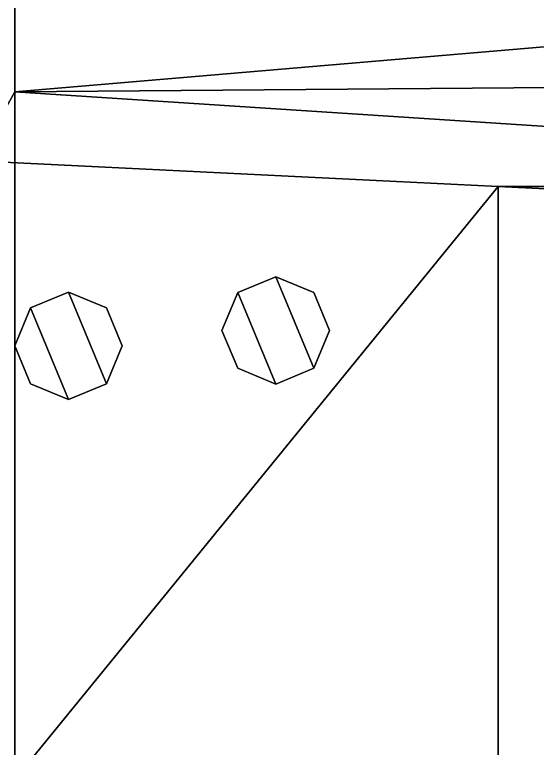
# Model space of a CAD drawing. Header units: millimetres. Extents: x -1.5 to 1.5, y -3.5 to 10.4.
# Drawn here: x -0.93 to -0.249, y 0.135 to 1.092 of the extents above; entities that cross this region are included whole.
import ezdxf

# ---------------------------------------------------------------- set-up
doc = ezdxf.new("R2010")
doc.units = ezdxf.units.MM

msp = doc.modelspace()

# ---------------------------------------------------------------- linework, layer by layer
for points in [[(-0.93, -2.97, 0.33), (-0.93, -3.28, 0.66), (-0.93, 1.16, 1.06), (-0.93, 1.43, 0.33)], [(0.93, -2.48, 0.33), (-0.93, -2.48, 0.33), (-0.93, 1.43, 0.33), (0.93, 1.43, 0.33)], [(-0.93, -3.28, 0.66), (-0.93, -3.28, 0.91), (-0.93, -3.28, 0.91), (-0.93, 1.16, 1.06)], [(-0.93, -3.28, 0.91), (-0.93, -2.56, 1.03), (-0.93, 1.1217, 1.18709), (-0.93, 1.16, 1.06)], [(-0.93, 1.16, 1.06), (-0.93, 0.99123, 1.62), (-0.22, 1.05151, 1.42), (-0.17177, 1.10575, 1.24)], [(-0.98, 1.03268, 1.18329), (-0.98, 0.90123, 1.62), (-0.93, 0.99123, 1.62), (-0.93, 1.1217, 1.18709)], [(-0.93, 0.99123, 1.62), (-0.17177, 0.99726, 1.6), (-0.22, 1.05151, 1.42)], [(-0.93, 0.99123, 1.62), (-0.15, 0.94, 1.79), (-0.17177, 0.99726, 1.6)], [(-0.98, 0.90123, 1.62), (-0.15, 0.86, 1.76), (-0.15, 0.94, 1.79), (-0.93, 0.99123, 1.62)], [(-0.98, 0.90123, 1.62), (-1.3, -0.36, 1.7), (-0.3, 0.86745, 1.7347)], [(-1.3, -0.36, 1.7), (-0.3, -0.52, 1.91), (-0.3, 0.86745, 1.7347)], [(0.3, -0.52, 1.91), (0.3, 0.86745, 1.7347), (-0.3, 0.86745, 1.7347), (-0.3, -0.52, 1.91)], [(0.3, 0.86745, 1.7347), (0.15, 0.86, 1.76), (-0.15, 0.86, 1.76), (-0.3, 0.86745, 1.7347)], [(-0.59, 0.75, 1.69), (-0.6395, 0.7295, 1.69), (-0.6395, 0.7295, 1.83), (-0.59, 0.75, 1.83)], [(-0.59, 0.75, 1.83), (-0.6395, 0.7295, 1.83), (-0.59, 0.61, 1.83), (-0.5405, 0.6305, 1.83)], [(-0.5405, 0.7295, 1.69), (-0.59, 0.75, 1.69), (-0.59, 0.75, 1.83), (-0.5405, 0.7295, 1.83)], [(-0.5405, 0.7295, 1.83), (-0.59, 0.75, 1.83), (-0.5405, 0.6305, 1.83), (-0.52, 0.68, 1.83)], [(-0.86, 0.73, 1.65), (-0.9095, 0.7095, 1.65), (-0.9095, 0.7095, 1.83), (-0.86, 0.73, 1.83)], [(-0.86, 0.73, 1.83), (-0.9095, 0.7095, 1.83), (-0.86, 0.59, 1.83), (-0.8105, 0.6105, 1.83)], [(-0.8105, 0.7095, 1.65), (-0.86, 0.73, 1.65), (-0.86, 0.73, 1.83), (-0.8105, 0.7095, 1.83)], [(-0.8105, 0.7095, 1.83), (-0.86, 0.73, 1.83), (-0.8105, 0.6105, 1.83), (-0.79, 0.66, 1.83)], [(-0.6395, 0.7295, 1.69), (-0.66, 0.68, 1.69), (-0.66, 0.68, 1.83), (-0.6395, 0.7295, 1.83)], [(-0.6395, 0.7295, 1.83), (-0.66, 0.68, 1.83), (-0.6395, 0.6305, 1.83), (-0.59, 0.61, 1.83)], [(-0.52, 0.68, 1.69), (-0.5405, 0.7295, 1.69), (-0.5405, 0.7295, 1.83), (-0.52, 0.68, 1.83)], [(-0.9095, 0.7095, 1.83), (-0.93, 0.66, 1.83), (-0.9095, 0.6105, 1.83), (-0.86, 0.59, 1.83)], [(-0.9095, 0.7095, 1.65), (-0.93, 0.66, 1.65), (-0.93, 0.66, 1.83), (-0.9095, 0.7095, 1.83)], [(-0.79, 0.66, 1.65), (-0.8105, 0.7095, 1.65), (-0.8105, 0.7095, 1.83), (-0.79, 0.66, 1.83)], [(-0.66, 0.68, 1.69), (-0.6395, 0.6305, 1.69), (-0.6395, 0.6305, 1.83), (-0.66, 0.68, 1.83)], [(-0.5405, 0.6305, 1.69), (-0.52, 0.68, 1.69), (-0.52, 0.68, 1.83), (-0.5405, 0.6305, 1.83)], [(-0.93, 0.66, 1.65), (-0.9095, 0.6105, 1.65), (-0.9095, 0.6105, 1.83), (-0.93, 0.66, 1.83)], [(-0.8105, 0.6105, 1.65), (-0.79, 0.66, 1.65), (-0.79, 0.66, 1.83), (-0.8105, 0.6105, 1.83)], [(-0.6395, 0.6305, 1.69), (-0.59, 0.61, 1.69), (-0.59, 0.61, 1.83), (-0.6395, 0.6305, 1.83)], [(-0.59, 0.61, 1.69), (-0.5405, 0.6305, 1.69), (-0.5405, 0.6305, 1.83), (-0.59, 0.61, 1.83)], [(-0.9095, 0.6105, 1.65), (-0.86, 0.59, 1.65), (-0.86, 0.59, 1.83), (-0.9095, 0.6105, 1.83)], [(-0.86, 0.59, 1.65), (-0.8105, 0.6105, 1.65), (-0.8105, 0.6105, 1.83), (-0.86, 0.59, 1.83)]]:
    msp.add_3dface(points)

doc.saveas('drawing.dxf')
